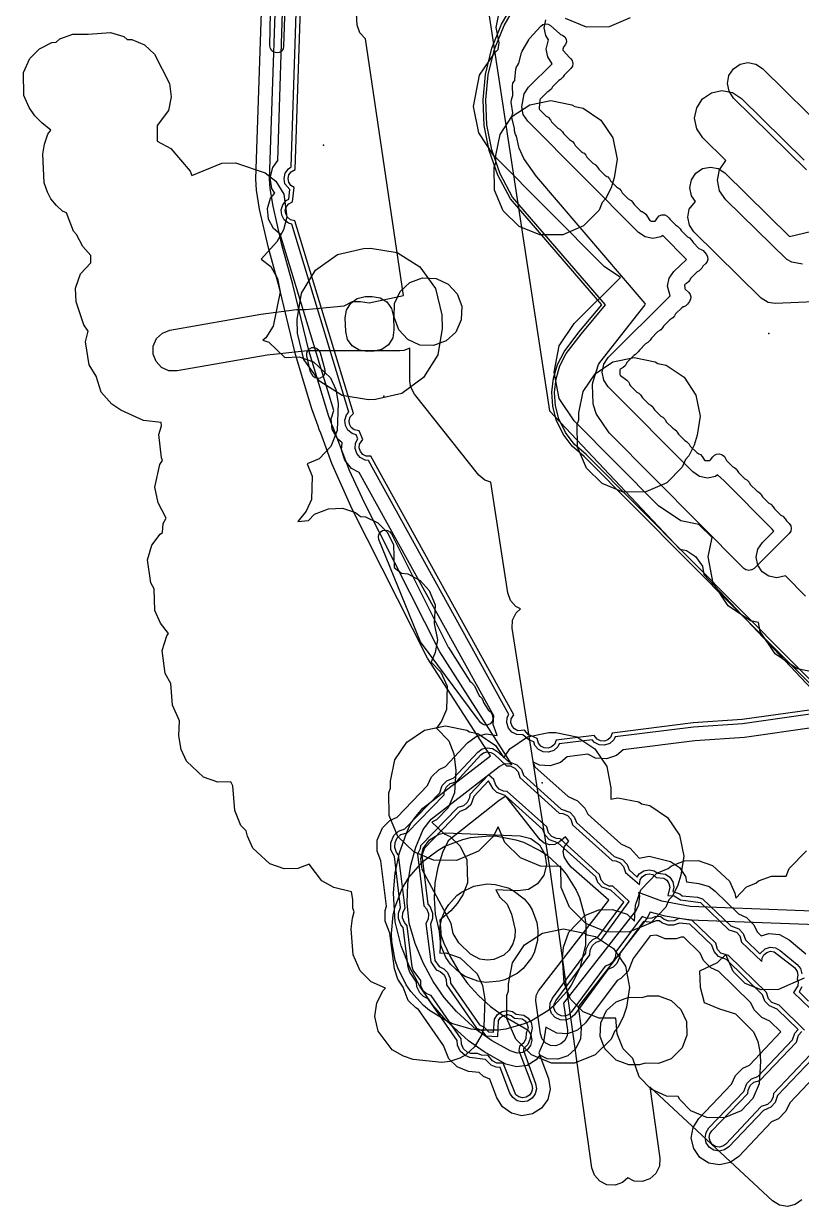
# Model space of a CAD drawing. Header units: metres. Extents: x -2677 to -840, y 169 to 1487.
# Drawn here: x -2671.5 to -2615, y 433.4 to 519.3 of the extents above; entities that cross this region are included whole.
import ezdxf

# ---------------------------------------------------------------- set-up
doc = ezdxf.new("R2010")
doc.units = ezdxf.units.M
for name, color, linetype in [('AI_GREENING_EXCLUSIONS', 1, 'Continuous'), ('AI_GREENING_LAWN', 82, 'Continuous'), ('AI_GREENING_REJECTED', 6, 'Continuous')]:
    doc.layers.add(name, color=color, linetype=linetype)

msp = doc.modelspace()

# ---------------------------------------------------------------- linework, layer by layer
at = {"layer": 'AI_GREENING_EXCLUSIONS'}
for points in [[(-2614.176, 469.178), (-2619.242, 468.47), (-2622.814, 468.224), (-2628.485, 467.513), (-2628.597, 467.291), (-2628.892, 467.035), (-2629.262, 466.912), (-2629.651, 466.94), (-2630, 467.115), (-2630.163, 467.303), (-2632.557, 467.003), (-2632.668, 466.78), (-2632.963, 466.525), (-2633.333, 466.402), (-2633.723, 466.43), (-2634.071, 466.604), (-2634.327, 466.899), (-2634.414, 467.161), (-2634.77, 467.302), (-2635.191, 467.665), (-2635.644, 467.677), (-2635.991, 467.856), (-2636.243, 468.154), (-2636.361, 468.526), (-2636.329, 468.915), (-2636.214, 469.136), (-2636.214, 469.136), (-2646.416, 487.596), (-2646.664, 487.617), (-2647.011, 487.796), (-2647.263, 488.094), (-2647.381, 488.466), (-2647.349, 488.855), (-2647.186, 489.169), (-2647.305, 489.454), (-2647.6, 489.543), (-2647.902, 489.791), (-2648.085, 490.135), (-2648.124, 490.523), (-2648.01, 490.896), (-2647.852, 491.089), (-2651.992, 504.741), (-2652.23, 504.813), (-2652.532, 505.061), (-2652.715, 505.405), (-2652.754, 505.793), (-2652.64, 506.166), (-2652.393, 506.468), (-2652.209, 506.566), (-2652.136, 507.26), (-2652.485, 507.693), (-2652.549, 508.078), (-2652.461, 508.458), (-2652.234, 508.776), (-2652.022, 508.907), (-2651.397, 528.297)], [(-2614.213, 469.475), (-2619.283, 468.767), (-2622.843, 468.523), (-2628.706, 467.788), (-2628.834, 467.475), (-2629.04, 467.296), (-2629.299, 467.21), (-2629.572, 467.229), (-2629.816, 467.352), (-2630.017, 467.624), (-2632.778, 467.278), (-2632.905, 466.964), (-2633.112, 466.786), (-2633.371, 466.699), (-2633.643, 466.719), (-2633.887, 466.841), (-2634.066, 467.048), (-2634.162, 467.386), (-2634.811, 467.692), (-2635.092, 468.005), (-2635.561, 467.966), (-2635.804, 468.091), (-2635.98, 468.3), (-2636.063, 468.56), (-2636.04, 468.832), (-2635.862, 469.119), (-2646.243, 487.904), (-2646.243, 487.904), (-2646.581, 487.906), (-2646.824, 488.031), (-2647, 488.24), (-2647.083, 488.5), (-2647.06, 488.772), (-2646.832, 489.102), (-2647.091, 489.739), (-2647.459, 489.808), (-2647.67, 489.981), (-2647.798, 490.222), (-2647.825, 490.494), (-2647.746, 490.755), (-2647.511, 490.999), (-2651.758, 505.005), (-2652.089, 505.078), (-2652.3, 505.251), (-2652.428, 505.492), (-2652.455, 505.764), (-2652.376, 506.025), (-2652.202, 506.236), (-2651.928, 506.375), (-2651.82, 507.404), (-2652.06, 507.567), (-2652.205, 507.799), (-2652.249, 508.069), (-2652.187, 508.335), (-2652.028, 508.557), (-2651.728, 508.712), (-2651.091, 528.473)], [(-2613.583, 443.288), (-2615.82, 440.935), (-2616.097, 440.322), (-2616.637, 439.782), (-2617.134, 439.553), (-2619.517, 437.047), (-2620.155, 436.598), (-2620.916, 436.426), (-2621.685, 436.559), (-2622.344, 436.976), (-2622.794, 437.614), (-2622.966, 438.375), (-2622.833, 439.144), (-2622.416, 439.804), (-2620.044, 442.298), (-2619.767, 442.911), (-2619.227, 443.452), (-2618.73, 443.68), (-2616.467, 446.093), (-2617.272, 446.877), (-2617.856, 447.141), (-2618.396, 447.682), (-2618.636, 448.205), (-2620.963, 450.473), (-2621.547, 450.738), (-2622.088, 451.278), (-2622.327, 451.802), (-2623.514, 452.959), (-2623.711, 452.979), (-2624.063, 452.852), (-2624.855, 452.852), (-2625.502, 453.102), (-2625.962, 453.06), (-2627.179, 451.418), (-2627.554, 450.5), (-2628.095, 449.96), (-2628.357, 449.83), (-2630.646, 446.742), (-2631.225, 446.218), (-2631.959, 445.955), (-2632.739, 445.993), (-2633.532, 446.423), (-2633.707, 445.343), (-2634.037, 444.579), (-2633.334, 442.7), (-2633.209, 441.929), (-2633.388, 441.17), (-2633.844, 440.537), (-2634.507, 440.126), (-2635.277, 440), (-2636.037, 440.179), (-2636.67, 440.635), (-2637.081, 441.299), (-2637.588, 442.653), (-2638.061, 442.851), (-2638.373, 443.137), (-2639.143, 443.218), (-2639.962, 443.54), (-2640.582, 444.133), (-2640.957, 445.106), (-2642.771, 447.72), (-2642.979, 447.827), (-2642.979, 447.827), (-2643.52, 448.368), (-2643.895, 449.34), (-2644.29, 449.924), (-2644.535, 450.664), (-2644.856, 453.259), (-2645.207, 454.122), (-2645.207, 454.914), (-2645.099, 455.222), (-2645.505, 458.511), (-2645.78, 459.216), (-2645.78, 460.008), (-2645.404, 460.907), (-2644.864, 461.447), (-2644.339, 461.687), (-2642.115, 463.975), (-2641.827, 464.616), (-2641.287, 465.156), (-2640.812, 465.375), (-2639.214, 467.093), (-2638.581, 467.549), (-2637.858, 467.727), (-2637.063, 467.606), (-2637.355, 468.414), (-2637.302, 469.038), (-2647.079, 486.727), (-2647.635, 487.015), (-2648.138, 487.611), (-2648.375, 488.354), (-2648.331, 488.874), (-2648.675, 489.156), (-2649.042, 489.845), (-2649.119, 490.621), (-2648.937, 491.22), (-2652.821, 504.029), (-2653.305, 504.426), (-2653.672, 505.115), (-2653.749, 505.891), (-2653.522, 506.638), (-2653.216, 507.011), (-2653.421, 507.341), (-2653.549, 508.111), (-2653.372, 508.871), (-2653.008, 509.38), (-2652.41, 527.889)], [(-2638.907, 528.13), (-2633.266, 491.206), (-2623.79, 481.145), (-2623.321, 481.058), (-2622.655, 480.612), (-2622.155, 479.914), (-2622.064, 479.311), (-2609.525, 465.998)], [(-2613.206, 453.832), (-2623.096, 454.207), (-2623.096, 454.207), (-2623.096, 454.207), (-2624.865, 454.485), (-2625.949, 454.79), (-2626.186, 454.318), (-2631.175, 447.92), (-2630.958, 446.352), (-2631.004, 445.573), (-2631.344, 444.871), (-2631.928, 444.353), (-2632.665, 444.097), (-2633.444, 444.143), (-2633.966, 444.396), (-2634.226, 444.051), (-2634.899, 443.654), (-2635.671, 443.545), (-2636.427, 443.74), (-2638.001, 444.633), (-2639.15, 445.433), (-2640.77, 446.91), (-2641.73, 448.022), (-2642.653, 449.367), (-2643.427, 450.82), (-2644.032, 452.35), (-2644.48, 454.086), (-2644.595, 456.153), (-2644.465, 457.643), (-2644.153, 459.105), (-2643.662, 460.517), (-2643.351, 461.194), (-2642.982, 461.742), (-2642.471, 462.331), (-2637.56, 466.141), (-2642.13, 473.241), (-2647.606, 484.053), (-2649.078, 487.38), (-2649.88, 489.568), (-2649.995, 489.844), (-2650.065, 490.072), (-2650.526, 491.329), (-2651.706, 495.294), (-2652.874, 500.113), (-2653.671, 503.022), (-2654.321, 505.848), (-2654.544, 507.211), (-2654.594, 508.055), (-2653.932, 527.304)], [(-2612.887, 454.82), (-2623.059, 455.206), (-2623.059, 455.206), (-2623.059, 455.206), (-2625.104, 455.578), (-2626.798, 456.22), (-2626.734, 455.98), (-2626.801, 455.281), (-2626.975, 454.932), (-2632.241, 448.164), (-2631.948, 446.215), (-2631.971, 445.826), (-2632.142, 445.474), (-2632.433, 445.215), (-2632.802, 445.087), (-2633.191, 445.11), (-2633.543, 445.281), (-2633.802, 445.572), (-2633.93, 445.941), (-2634.262, 448.346), (-2634.234, 448.735), (-2634.067, 449.074), (-2628.947, 455.655), (-2631.697, 458.062), (-2631.934, 458.372), (-2632.2, 458.799), (-2632.262, 459.184), (-2632.171, 459.564), (-2631.873, 459.943), (-2632.114, 460.252), (-2632.538, 459.883), (-2632.884, 459.703), (-2633.272, 459.669), (-2633.645, 459.787), (-2633.943, 460.038), (-2636.434, 463.219), (-2636.926, 462.9), (-2640.617, 459.973), (-2641.046, 459.112), (-2641.384, 458.035), (-2641.586, 456.924), (-2641.649, 455.8), (-2641.566, 454.64), (-2641.319, 453.605), (-2640.938, 452.535), (-2640.457, 451.506), (-2639.88, 450.526), (-2639.211, 449.605), (-2638.425, 448.731), (-2637.555, 447.94), (-2636.619, 447.246), (-2634.813, 446.208), (-2634.615, 445.872), (-2634.561, 445.486), (-2634.658, 445.108), (-2634.893, 444.796), (-2635.229, 444.598), (-2635.615, 444.544), (-2636.13, 444.707), (-2637.468, 445.468), (-2638.566, 446.244), (-2640.019, 447.571), (-2640.91, 448.594), (-2641.715, 449.748), (-2642.452, 451.093), (-2643.033, 452.512), (-2643.45, 453.988), (-2643.594, 455.466), (-2643.557, 456.845), (-2643.349, 458.199), (-2642.976, 459.516), (-2642.442, 460.777), (-2641.858, 461.541), (-2636.919, 465.374), (-2636.57, 465.548), (-2636.197, 465.578), (-2635.999, 465.516), (-2641.238, 473.693), (-2646.713, 484.505), (-2647.78, 486.864), (-2648.976, 489.974), (-2649.006, 490.046), (-2649.016, 490.077), (-2649.29, 490.792), (-2650.745, 495.57), (-2651.905, 500.36), (-2652.697, 503.248), (-2653.345, 506.067), (-2653.553, 507.351), (-2653.594, 508.022), (-2652.951, 527.112)], [(-2613.356, 472.073), (-2615.268, 472.461), (-2616.886, 473.551), (-2617.963, 475.178), (-2618.091, 475.833), (-2618.676, 475.952), (-2620.294, 477.042), (-2621.372, 478.669), (-2621.745, 480.583), (-2621.459, 481.994), (-2622.415, 482.937), (-2623.718, 483.197), (-2625.345, 484.29), (-2631.486, 490.473), (-2632.563, 492.098), (-2632.938, 494.011), (-2632.552, 495.922), (-2631.465, 497.54), (-2631.465, 497.54), (-2628.102, 500.888), (-2629.289, 501.685), (-2637.323, 509.755), (-2638.403, 511.38), (-2638.78, 513.294), (-2638.339, 515.565), (-2637.25, 517.183), (-2636.998, 517.433), (-2636.923, 517.911), (-2637.142, 519.043), (-2636.748, 520.96)], [(-2612.102, 469.115), (-2630.751, 487.88), (-2631.616, 488.634), (-2632.269, 489.495), (-2632.775, 490.551), (-2633.028, 491.543), (-2633.097, 492.557), (-2632.982, 493.569), (-2632.684, 494.55), (-2632.203, 495.474), (-2631.128, 496.897), (-2629.461, 498.887), (-2636.094, 506.582), (-2637.021, 508.32), (-2637.021, 508.32), (-2637.645, 510.095), (-2638.003, 511.924), (-2638.095, 513.776), (-2637.922, 515.623), (-2637.455, 517.53), (-2636.741, 519.271), (-2635.824, 520.83)], [(-2611.96, 469.256), (-2630.615, 488.028), (-2631.483, 488.783), (-2632.108, 489.614), (-2632.581, 490.603), (-2632.828, 491.559), (-2632.898, 492.537), (-2632.79, 493.513), (-2632.506, 494.46), (-2632.044, 495.352), (-2630.974, 496.769), (-2629.199, 498.889), (-2635.942, 506.713), (-2636.843, 508.412), (-2636.843, 508.412), (-2637.456, 510.161), (-2637.806, 511.962), (-2637.895, 513.786), (-2637.723, 515.603), (-2637.269, 517.454), (-2636.568, 519.17), (-2635.651, 520.729)], [(-2614.944, 433.897), (-2615.418, 433.554), (-2615.988, 433.418), (-2616.566, 433.511), (-2617.064, 433.818), (-2625.972, 442.089), (-2625.248, 436.918), (-2625.248, 436.918), (-2625.281, 436.334), (-2625.536, 435.807), (-2625.973, 435.417), (-2626.525, 435.224), (-2627.11, 435.258), (-2627.571, 435.481), (-2627.953, 435.14), (-2628.506, 434.947), (-2629.09, 434.98), (-2629.617, 435.235), (-2630.007, 435.672), (-2630.2, 436.224), (-2633.216, 457.875), (-2635.97, 475.407), (-2635.945, 475.992), (-2635.697, 476.522), (-2635.367, 476.826), (-2635.707, 476.985), (-2636.102, 477.417), (-2636.302, 477.967), (-2637.531, 486.015), (-2637.953, 486.15), (-2638.401, 486.527), (-2643.081, 492.394), (-2643.349, 492.914), (-2643.408, 493.321), (-2643.421, 495.744), (-2643.849, 495.57), (-2644.133, 495.543), (-2650.847, 495.543), (-2653.776, 495.248), (-2660.318, 494.099), (-2660.903, 494.112), (-2661.438, 494.348), (-2661.843, 494.771), (-2662.055, 495.316), (-2662.041, 495.901), (-2661.805, 496.437), (-2661.382, 496.841), (-2660.837, 497.053), (-2654.241, 498.212), (-2651.638, 498.543), (-2650.998, 498.543), (-2648.176, 498.826), (-2647.583, 499.126), (-2646.998, 499.141), (-2646.362, 499.031), (-2643.872, 499.561), (-2646.622, 518.206), (-2647.046, 518.655), (-2647.243, 519.206), (-2647.278, 520.052)], [(-2627.415, 519.732), (-2628.924, 519.085), (-2630.585, 519.069), (-2632.107, 519.689)], [(-2614.671, 477.725), (-2616.123, 479.211), (-2616.751, 479.064), (-2617.324, 479.181), (-2617.81, 479.508), (-2618.133, 479.995), (-2618.245, 480.57), (-2618.128, 481.144), (-2617.801, 481.629), (-2616.979, 482.445), (-2617.084, 482.603), (-2620.571, 486.118), (-2621.058, 486.538), (-2621.22, 486.429), (-2621.797, 486.313), (-2622.374, 486.428), (-2622.862, 486.756), (-2622.862, 486.756), (-2629.002, 492.939), (-2629.325, 493.427), (-2629.438, 494.001), (-2629.322, 494.574), (-2628.996, 495.059), (-2624.493, 499.542), (-2624.688, 500.245), (-2624.569, 500.821), (-2624.237, 501.307), (-2623.315, 502.198), (-2625.03, 503.921), (-2625.174, 503.825), (-2625.749, 503.713), (-2626.322, 503.828), (-2626.808, 504.154), (-2634.843, 512.225), (-2635.167, 512.712), (-2635.28, 513.286), (-2635.11, 514.215), (-2634.783, 514.7), (-2633.069, 516.4), (-2633.398, 516.894), (-2633.51, 517.47), (-2633.327, 518.14), (-2633.531, 518.446), (-2633.642, 519.023), (-2633.524, 519.598)], [(-2614.597, 508.698), (-2619.892, 513.915), (-2620.221, 514.4), (-2620.339, 514.973), (-2620.23, 515.548), (-2619.908, 516.037), (-2619.424, 516.365), (-2618.851, 516.484), (-2618.276, 516.374), (-2617.787, 516.052), (-2612.871, 511.209)], [(-2614.889, 501.846), (-2615.655, 501.993), (-2616.031, 502.194), (-2620.469, 506.526), (-2620.908, 507.171), (-2621.065, 507.936), (-2620.918, 508.702), (-2620.45, 509.381), (-2622.127, 511.033), (-2622.565, 511.679), (-2622.723, 512.443), (-2622.577, 513.21), (-2622.148, 513.862), (-2621.503, 514.3), (-2620.738, 514.458), (-2619.972, 514.311), (-2619.32, 513.883), (-2614.762, 509.392)], [(-2610.665, 499.263), (-2616.875, 498.985), (-2617.395, 499.075), (-2617.896, 499.378), (-2622.78, 504.204), (-2623.108, 504.689), (-2623.226, 505.262), (-2623.115, 505.837), (-2622.674, 506.406), (-2622.954, 506.819), (-2623.072, 507.392), (-2622.962, 507.967), (-2622.641, 508.456), (-2622.157, 508.784), (-2621.584, 508.903), (-2621.009, 508.793), (-2620.52, 508.471), (-2615.846, 503.867), (-2607.22, 505.926)], [(-2614.052, 468.185), (-2619.103, 467.479), (-2622.718, 467.228), (-2627.924, 466.576), (-2628.397, 466.166), (-2629.138, 465.92), (-2629.916, 465.976), (-2630.476, 466.256), (-2631.995, 466.065), (-2632.469, 465.656), (-2633.209, 465.409), (-2633.987, 465.465), (-2634.483, 465.714), (-2634.325, 465.344), (-2631.922, 463.187), (-2631.233, 462.878), (-2630.693, 462.338), (-2630.49, 461.901), (-2628.087, 459.745), (-2627.398, 459.436), (-2626.762, 458.717), (-2626.037, 458.861), (-2624.47, 458.456), (-2623.821, 458.022), (-2623.387, 457.373), (-2623.309, 456.979), (-2622.422, 456.87), (-2621.676, 456.643), (-2621.224, 456.312), (-2619.541, 454.673), (-2618.958, 454.408), (-2618.417, 453.868), (-2618.178, 453.344), (-2617.896, 453.069), (-2617.328, 453.236), (-2616.552, 453.153), (-2615.868, 452.779), (-2614.644, 451.756)], [(-2614.17, 444.124), (-2616.702, 441.463), (-2616.872, 440.96), (-2617.196, 440.611), (-2617.721, 440.389), (-2620.242, 437.736), (-2620.56, 437.511), (-2620.941, 437.426), (-2621.326, 437.492), (-2621.655, 437.701), (-2621.88, 438.02), (-2621.966, 438.4), (-2621.899, 438.785), (-2621.691, 439.115), (-2619.162, 441.77), (-2618.938, 442.352), (-2618.588, 442.676), (-2618.143, 442.844), (-2615.611, 445.505), (-2615.44, 446.008), (-2615.21, 446.264), (-2616.729, 447.746), (-2617.297, 447.971), (-2617.621, 448.32), (-2617.792, 448.781), (-2620.42, 451.343), (-2620.988, 451.567), (-2621.312, 451.917), (-2621.483, 452.377), (-2623.067, 453.92), (-2623.82, 453.996), (-2624.261, 453.833), (-2624.657, 453.833), (-2625.115, 454.003), (-2625.282, 454.144), (-2625.509, 454.162), (-2625.842, 454.04), (-2626.432, 454.104), (-2628.159, 451.784), (-2628.179, 451.499), (-2628.384, 451.059), (-2628.654, 450.789), (-2629.025, 450.613), (-2631.45, 447.337), (-2631.739, 447.075), (-2632.106, 446.944), (-2632.496, 446.963), (-2632.849, 447.13), (-2633.111, 447.419), (-2633.242, 447.786), (-2633.223, 448.176), (-2633.056, 448.529), (-2630.62, 451.806), (-2630.6, 452.09), (-2630.395, 452.53), (-2630.125, 452.801), (-2629.754, 452.976), (-2627.872, 455.52), (-2628.814, 456.371), (-2629.429, 456.595), (-2629.752, 456.945), (-2629.913, 457.354), (-2632.649, 459.813), (-2633.264, 460.037), (-2633.588, 460.387), (-2633.748, 460.797), (-2636.484, 463.255), (-2637.099, 463.48), (-2637.369, 463.75), (-2637.687, 464.33), (-2638.762, 463.18), (-2638.986, 462.586), (-2639.335, 462.262), (-2639.767, 462.097), (-2642.339, 459.444), (-2642.533, 458.921), (-2642.098, 455.361), (-2641.937, 455.174), (-2641.766, 454.716), (-2641.766, 454.32), (-2641.916, 453.91), (-2641.588, 451.277), (-2641.281, 450.828), (-2640.949, 450.668), (-2640.679, 450.398), (-2640.474, 449.958), (-2640.454, 449.635), (-2638.344, 446.594), (-2638.011, 446.434), (-2637.686, 446.082), (-2637.327, 446.06), (-2637.251, 447.024), (-2637.034, 447.348), (-2636.71, 447.565), (-2636.327, 447.641), (-2635.944, 447.565), (-2635.68, 447.388), (-2635.142, 447.312), (-2634.818, 447.095), (-2634.601, 446.771), (-2634.525, 446.388), (-2634.687, 445.541), (-2634.838, 445.18), (-2635.15, 444.85), (-2635.163, 444.735), (-2634.271, 442.349), (-2634.208, 441.964), (-2634.298, 441.585), (-2634.526, 441.268), (-2634.858, 441.062), (-2635.243, 441), (-2635.622, 441.089), (-2635.939, 441.317), (-2636.144, 441.649), (-2636.84, 443.509), (-2637.141, 443.529), (-2637.502, 443.68), (-2637.908, 444.091), (-2639.042, 444.218), (-2639.403, 444.369), (-2639.753, 444.692), (-2639.957, 445.133), (-2639.977, 445.456), (-2642.088, 448.497), (-2642.088, 448.497), (-2642.42, 448.657), (-2642.69, 448.927), (-2642.895, 449.367), (-2642.915, 449.69), (-2643.42, 450.417), (-2643.542, 450.787), (-2643.895, 453.675), (-2644.056, 453.861), (-2644.226, 454.32), (-2644.226, 454.716), (-2644.076, 455.125), (-2644.525, 458.826), (-2644.78, 459.317), (-2644.799, 459.81), (-2644.575, 460.348), (-2644.225, 460.672), (-2643.764, 460.842), (-2641.222, 463.463), (-2641.051, 463.978), (-2640.728, 464.327), (-2640.216, 464.546), (-2638.482, 466.411), (-2638.166, 466.64), (-2637.804, 466.729), (-2637.401, 466.667), (-2637.082, 466.474), (-2636.242, 465.716), (-2635.628, 465.491), (-2635.304, 465.142), (-2635.143, 464.732), (-2632.407, 462.273), (-2631.792, 462.049), (-2631.469, 461.7), (-2631.308, 461.29), (-2628.572, 458.831), (-2627.957, 458.607), (-2627.633, 458.257), (-2627.472, 457.848), (-2626.9, 457.335), (-2626.744, 457.568), (-2626.42, 457.785), (-2626.037, 457.861), (-2625.654, 457.785), (-2625.39, 457.608), (-2624.852, 457.532), (-2624.528, 457.315), (-2624.311, 456.991), (-2624.235, 456.608), (-2624.298, 456.293), (-2623.802, 456.122), (-2623.636, 455.982), (-2622.521, 455.875), (-2622.148, 455.761), (-2620.085, 453.803), (-2619.517, 453.579), (-2619.193, 453.229), (-2619.022, 452.769), (-2617.986, 451.76), (-2617.614, 452.13), (-2617.239, 452.24), (-2616.851, 452.198), (-2616.509, 452.011), (-2615.285, 450.989), (-2615.041, 450.685), (-2614.931, 450.311)], [(-2614.734, 446.219), (-2616.574, 448.04), (-2617.129, 448.219), (-2617.372, 448.488), (-2617.498, 448.94), (-2620.265, 451.637), (-2620.821, 451.816), (-2621.063, 452.084), (-2621.189, 452.537), (-2622.933, 454.208), (-2623.876, 454.321), (-2624.223, 454.146), (-2624.597, 454.127), (-2624.947, 454.252), (-2625.172, 454.45), (-2625.552, 454.468), (-2625.824, 454.35), (-2626.179, 454.334), (-2626.533, 454.472), (-2628.453, 451.914), (-2628.473, 451.559), (-2628.632, 451.227), (-2628.901, 450.984), (-2629.233, 450.862), (-2631.691, 447.516), (-2631.893, 447.333), (-2632.15, 447.241), (-2632.423, 447.254), (-2632.67, 447.371), (-2632.853, 447.573), (-2632.945, 447.83), (-2632.932, 448.103), (-2632.815, 448.35), (-2630.326, 451.675), (-2630.306, 452.03), (-2630.147, 452.363), (-2629.878, 452.605), (-2629.546, 452.727), (-2627.468, 455.561), (-2628.666, 456.665), (-2628.929, 456.684), (-2629.261, 456.844), (-2629.504, 457.112), (-2629.629, 457.528), (-2632.502, 460.107), (-2632.764, 460.127), (-2633.096, 460.286), (-2633.339, 460.555), (-2633.464, 460.97), (-2636.337, 463.549), (-2636.599, 463.569), (-2636.932, 463.728), (-2637.174, 463.997), (-2637.3, 464.412), (-2637.706, 464.75), (-2639.056, 463.331), (-2639.075, 463.086), (-2639.235, 462.753), (-2639.503, 462.511), (-2639.935, 462.385), (-2642.633, 459.599), (-2642.653, 459.376), (-2642.852, 459.004), (-2642.401, 455.248), (-2642.186, 455.006), (-2642.06, 454.656), (-2642.08, 454.282), (-2642.239, 453.949), (-2641.876, 451.167), (-2641.498, 450.589), (-2641.196, 450.473), (-2640.927, 450.231), (-2640.768, 449.898), (-2640.751, 449.512), (-2638.561, 446.355), (-2638.179, 446.185), (-2637.884, 445.793), (-2637.027, 445.742), (-2636.974, 446.909), (-2636.822, 447.136), (-2636.595, 447.288), (-2636.327, 447.341), (-2636.059, 447.288), (-2635.8, 447.088), (-2635.257, 447.035), (-2635.03, 446.883), (-2634.878, 446.656), (-2634.825, 446.388), (-2634.954, 446.007), (-2634.981, 445.6), (-2635.126, 445.29), (-2635.444, 445.032), (-2635.482, 444.73), (-2634.552, 442.244), (-2634.508, 441.975), (-2634.571, 441.709), (-2634.73, 441.487), (-2634.963, 441.343), (-2635.232, 441.3), (-2635.498, 441.362), (-2635.72, 441.522), (-2636.635, 443.818), (-2637.081, 443.823), (-2637.413, 443.982), (-2637.71, 444.38), (-2638.195, 444.408), (-2638.507, 444.514), (-2638.983, 444.512), (-2639.236, 444.617), (-2639.504, 444.86), (-2639.663, 445.192), (-2639.663, 445.192), (-2639.681, 445.579), (-2641.871, 448.736), (-2642.173, 448.852), (-2642.442, 449.094), (-2642.601, 449.427), (-2642.618, 449.813), (-2643.159, 450.565), (-2643.245, 450.824), (-2643.592, 453.788), (-2643.807, 454.029), (-2643.932, 454.379), (-2643.913, 454.754), (-2643.753, 455.086), (-2644.222, 458.939), (-2644.38, 459.124), (-2644.505, 459.474), (-2644.486, 459.848), (-2644.326, 460.18), (-2644.058, 460.423), (-2643.605, 460.548), (-2640.928, 463.312), (-2640.908, 463.557), (-2640.749, 463.889), (-2640.48, 464.132), (-2640.049, 464.258), (-2638.262, 466.207), (-2638.052, 466.361), (-2637.788, 466.429), (-2637.517, 466.39), (-2637.282, 466.251), (-2636.39, 465.422), (-2636.128, 465.402), (-2635.795, 465.243), (-2635.553, 464.974), (-2635.427, 464.559), (-2632.554, 461.979), (-2632.292, 461.96), (-2631.96, 461.8), (-2631.717, 461.532), (-2631.592, 461.116), (-2628.719, 458.537), (-2628.457, 458.517), (-2628.125, 458.358), (-2627.882, 458.09), (-2627.757, 457.674), (-2626.737, 456.786), (-2626.684, 457.129), (-2626.532, 457.356), (-2626.305, 457.508), (-2626.037, 457.561), (-2625.769, 457.508), (-2625.51, 457.308), (-2624.967, 457.255), (-2624.74, 457.103), (-2624.588, 456.876), (-2624.535, 456.608), (-2624.676, 455.983), (-2624.223, 455.979), (-2623.746, 455.675), (-2622.289, 455.497), (-2620.24, 453.509), (-2619.684, 453.33), (-2619.442, 453.062), (-2619.316, 452.609), (-2617.845, 451.205), (-2617.818, 451.453), (-2617.687, 451.693), (-2617.475, 451.864), (-2617.212, 451.941), (-2616.941, 451.912), (-2615.478, 450.759), (-2615.277, 450.483), (-2615.227, 450.215), (-2615.283, 449.946), (-2615.209, 449.713), (-2615.232, 449.441), (-2615.546, 448.961), (-2614.334, 447.784)], [(-2614.769, 449.999), (-2616.626, 449.16), (-2617.895, 449.143), (-2619.06, 449.613), (-2619.937, 450.468), (-2620.452, 451.717), (-2621.091, 451.1), (-2622.363, 450.494), (-2622.329, 449.34), (-2622.028, 448.226), (-2620.922, 447.752), (-2619.75, 447.404), (-2618.44, 446.099), (-2618.14, 445.389), (-2617.985, 444.67), (-2617.946, 443.953), (-2618.04, 442.327), (-2618.493, 441.243), (-2619.348, 440.366), (-2620.58, 439.851), (-2621.849, 439.868), (-2623, 440.366), (-2623.81, 441.176), (-2623.919, 441.396), (-2624.772, 441.431), (-2625.891, 441.929), (-2626.758, 442.834), (-2627.225, 444.161), (-2627.904, 444.861), (-2628.357, 445.945), (-2628.454, 447.085), (-2629.647, 447.084), (-2630.812, 447.553), (-2631.735, 448.476), (-2631.735, 448.476), (-2632.204, 449.641), (-2632.333, 451.459), (-2632.252, 452.235), (-2631.864, 453.332), (-2630.703, 454.554), (-2629.674, 454.962), (-2628.679, 454.988), (-2627.629, 454.636), (-2627.099, 454.134), (-2627.029, 455.297), (-2626.64, 456.395), (-2625.48, 457.616), (-2624.641, 457.952), (-2624.401, 458.158), (-2623.47, 458.508), (-2622.476, 458.534), (-2621.426, 458.182), (-2620.202, 457.024), (-2619.817, 456.168), (-2619.727, 455.797), (-2618.951, 456.613), (-2618.289, 456.883), (-2618.079, 457.057), (-2617.148, 457.407), (-2616.074, 457.408), (-2615.855, 457.949), (-2614.596, 459.228)], [(-2614.944, 449.358), (-2615.141, 448.989), (-2614.452, 448.317)], [(-2614.333, 444.415), (-2616.996, 441.616), (-2617.015, 441.381), (-2617.175, 441.048), (-2617.443, 440.806), (-2617.885, 440.68), (-2620.459, 437.943), (-2620.682, 437.786), (-2620.949, 437.726), (-2621.218, 437.772), (-2621.449, 437.918), (-2621.606, 438.141), (-2621.666, 438.408), (-2621.62, 438.677), (-2621.474, 438.908), (-2618.868, 441.617), (-2618.848, 441.852), (-2618.689, 442.185), (-2618.42, 442.427), (-2617.979, 442.553), (-2615.317, 445.352), (-2615.191, 445.84), (-2614.949, 446.108)]]:
    msp.add_lwpolyline(points, dxfattribs=at)
for points in [[(-2645.941, 447.214), (-2645.808, 448.2), (-2645.359, 449.087), (-2645.173, 449.27), (-2646.207, 449.719), (-2647.017, 450.529), (-2647.515, 451.68), (-2647.66, 453.58), (-2647.58, 454.355), (-2647.446, 454.811), (-2647.538, 455.072), (-2647.538, 455.701), (-2647.636, 456.266), (-2648.93, 456.576), (-2649.8, 457.062), (-2650.718, 458.269), (-2651.543, 457.959), (-2652.537, 457.932), (-2653.587, 458.284), (-2654.811, 459.443), (-2655.197, 460.299), (-2655.288, 460.68), (-2655.674, 461.087), (-2656.127, 462.171), (-2656.269, 463.956), (-2656.4, 464.256), (-2657.351, 464.23), (-2658.401, 464.582), (-2659.625, 465.741), (-2660.011, 466.597), (-2660.193, 467.586), (-2660.143, 468.671), (-2660.637, 469.815), (-2660.774, 471.403), (-2661.179, 472.117), (-2661.397, 473.788), (-2661.065, 474.845), (-2660.933, 475.017), (-2661.524, 475.781), (-2661.929, 476.692), (-2661.981, 478.272), (-2662.227, 478.708), (-2662.467, 480.376), (-2662.149, 481.437), (-2661.554, 482.234), (-2661.38, 482.351), (-2661.322, 483.023), (-2661.106, 483.41), (-2661.699, 484.519), (-2661.934, 485.659), (-2661.572, 487.305), (-2661.367, 487.596), (-2661.455, 487.791), (-2661.646, 489.465), (-2661.441, 490.105), (-2661.48, 490.343), (-2662.746, 490.487), (-2664.404, 491.244), (-2665.046, 491.686), (-2665.824, 492.552), (-2666.195, 493.703), (-2666.71, 494.534), (-2666.976, 496.198), (-2666.761, 496.973), (-2667.082, 497.434), (-2667.655, 499.112), (-2667.682, 500.106), (-2667.33, 501.156), (-2666.591, 501.936), (-2666.587, 502.47), (-2667.159, 503.133), (-2667.616, 504.003), (-2667.834, 504.25), (-2668.355, 505.574), (-2668.632, 505.707), (-2669.083, 506.104), (-2669.487, 506.584), (-2669.736, 507.08), (-2669.957, 507.749), (-2670.072, 509.839), (-2669.955, 510.566), (-2669.694, 511.29), (-2669.48, 511.585), (-2670.145, 512.104), (-2670.645, 512.619), (-2671.069, 513.221), (-2671.437, 514.085), (-2671.458, 515.77), (-2671.005, 516.78), (-2670.312, 517.493), (-2669.423, 517.94), (-2669.088, 517.977), (-2668.82, 518.213), (-2667.889, 518.563), (-2666.767, 518.549), (-2665.142, 518.673), (-2664.193, 518.373), (-2663.935, 518.172), (-2663.602, 518.156), (-2662.687, 517.767), (-2661.949, 517.1), (-2660.856, 514.976), (-2660.734, 513.989), (-2660.94, 513.016), (-2661.759, 511.91), (-2661.768, 510.781), (-2660.762, 510.25), (-2659.362, 508.596), (-2659.24, 508.292), (-2657.069, 509.179), (-2656.075, 509.206), (-2653.929, 508.478), (-2653.144, 507.867), (-2652.557, 506.929), (-2652.347, 505.256), (-2652.593, 504.351), (-2653.08, 503.47), (-2654.208, 502.202), (-2653.506, 501.676), (-2653.017, 500.809), (-2652.839, 499.83), (-2653.33, 497.343), (-2653.866, 496.505), (-2654.079, 496.337), (-2653.655, 496.183), (-2652.48, 495.071), (-2651.455, 495.11), (-2650.405, 494.758), (-2649.181, 493.599), (-2648.795, 492.743), (-2648.613, 491.754), (-2648.678, 489.762), (-2649.148, 488.597), (-2650.003, 487.72), (-2650.873, 487.339), (-2650.5, 486.452), (-2650.557, 484.767), (-2650.943, 483.912), (-2651.537, 483.149), (-2650.761, 483.234), (-2650.336, 483.682), (-2649.306, 484.089), (-2648.312, 484.116), (-2647.363, 483.816), (-2646.998, 483.514), (-2646.639, 483.485), (-2645.74, 483.058), (-2645.031, 482.361), (-2644.588, 481.47), (-2644.54, 479.817), (-2644.027, 479.4), (-2643.545, 479.346), (-2642.67, 478.873), (-2641.998, 478.139), (-2641.576, 477.116), (-2641.634, 475.744), (-2641.39, 474.561), (-2641.563, 473.638), (-2641.862, 472.933), (-2641.151, 472.204), (-2640.704, 471.191), (-2640.737, 469.506), (-2641.11, 468.645), (-2641.467, 468.139), (-2640.569, 467.224), (-2640.208, 466.295), (-2640.075, 465.078), (-2640.169, 463.452), (-2640.622, 462.368), (-2641.477, 461.491), (-2641.823, 461.329), (-2640.927, 460.482), (-2640.473, 460.274), (-2639.754, 459.587), (-2639.264, 458.594), (-2639.224, 456.909), (-2639.561, 456.032), (-2639.962, 455.415), (-2640.443, 454.883), (-2641.228, 454.213), (-2641.153, 453.306), (-2641.23, 451.808), (-2640.801, 451.82), (-2639.751, 451.468), (-2638.527, 450.309), (-2638.141, 449.453), (-2637.959, 448.464), (-2638.024, 446.472), (-2638.191, 445.896), (-2638.708, 445.015), (-2639.349, 444.43), (-2639.772, 444.183), (-2640.5, 443.932), (-2641.096, 443.861), (-2643.177, 444.083), (-2643.876, 444.315), (-2644.685, 444.79), (-2645.705, 446.132), (-2645.941, 447.214)], [(-2631.632, 513.429), (-2631.433, 513.295), (-2630.83, 513.176), (-2629.533, 512.308), (-2628.665, 511.011), (-2628.361, 509.48), (-2628.568, 508.109), (-2628.794, 507.384), (-2629.187, 506.594), (-2629.436, 506.327), (-2629.665, 505.778), (-2630.788, 504.634), (-2632.297, 503.987), (-2633.958, 503.971), (-2635.48, 504.591), (-2636.624, 505.714), (-2637.271, 507.223), (-2637.287, 508.884), (-2637.163, 509.22), (-2637.163, 509.733), (-2636.859, 511.264), (-2635.991, 512.561), (-2634.694, 513.429), (-2633.163, 513.733), (-2631.632, 513.429)], [(-2651.285, 499.742), (-2650.258, 501.401), (-2648.674, 502.54), (-2646.775, 502.986), (-2646.262, 503.003), (-2644.342, 502.688), (-2642.683, 501.661), (-2641.544, 500.077), (-2641.098, 498.178), (-2641.064, 497.185), (-2641.379, 495.265), (-2642.406, 493.606), (-2643.994, 492.465), (-2645.894, 492.021), (-2646.402, 492.004), (-2648.322, 492.319), (-2649.981, 493.346), (-2651.12, 494.93), (-2651.566, 496.829), (-2651.6, 497.822), (-2651.285, 499.742)], [(-2639.67, 497.799), (-2640.079, 496.917), (-2640.778, 496.27), (-2641.695, 495.929), (-2642.681, 495.968), (-2643.563, 496.377), (-2644.21, 497.076), (-2644.551, 497.993), (-2644.512, 498.979), (-2644.103, 499.861), (-2643.404, 500.508), (-2642.487, 500.849), (-2641.501, 500.81), (-2640.619, 500.401), (-2639.972, 499.702), (-2639.631, 498.785), (-2639.67, 497.799)], [(-2647.7, 499.013), (-2647.224, 499.354), (-2646.655, 499.488), (-2646.145, 499.505), (-2645.569, 499.411), (-2645.071, 499.103), (-2644.73, 498.627), (-2644.596, 498.058), (-2644.562, 497.068), (-2644.656, 496.492), (-2644.965, 495.993), (-2645.441, 495.652), (-2646.011, 495.519), (-2646.519, 495.502), (-2647.095, 495.596), (-2647.593, 495.904), (-2647.934, 496.38), (-2648.068, 496.949), (-2648.102, 497.939), (-2648.008, 498.515), (-2647.7, 499.013)], [(-2625.397, 494.622), (-2624.794, 494.503), (-2623.497, 493.635), (-2622.629, 492.338), (-2622.325, 490.807), (-2622.532, 489.436), (-2622.758, 488.711), (-2623.151, 487.921), (-2623.4, 487.654), (-2623.629, 487.105), (-2624.752, 485.961), (-2626.261, 485.314), (-2627.922, 485.298), (-2629.444, 485.918), (-2630.588, 487.041), (-2631.235, 488.55), (-2631.251, 490.211), (-2631.127, 490.547), (-2631.127, 491.06), (-2630.823, 492.591), (-2629.955, 493.888), (-2628.658, 494.756), (-2627.127, 495.06), (-2625.596, 494.756), (-2625.397, 494.622)], [(-2640.02, 458.548), (-2641.681, 458.564), (-2643.126, 459.168), (-2644.27, 460.291), (-2644.917, 461.8), (-2644.933, 463.461), (-2644.809, 463.797), (-2644.809, 464.31), (-2644.505, 465.841), (-2643.637, 467.138), (-2642.34, 468.006), (-2640.809, 468.31), (-2639.278, 468.006), (-2639.079, 467.872), (-2638.476, 467.753), (-2637.179, 466.885), (-2636.59, 466.004), (-2636.154, 466.655), (-2634.857, 467.523), (-2633.326, 467.827), (-2632.804, 467.822), (-2631.273, 467.518), (-2629.976, 466.65), (-2629.108, 465.353), (-2628.804, 463.822), (-2628.808, 462.998), (-2628.314, 463.096), (-2626.783, 462.792), (-2626.584, 462.658), (-2625.981, 462.539), (-2624.684, 461.671), (-2623.816, 460.374), (-2623.512, 458.843), (-2623.719, 457.472), (-2623.945, 456.747), (-2624.338, 455.957), (-2624.587, 455.69), (-2624.816, 455.141), (-2625.939, 453.997), (-2627.448, 453.35), (-2629.109, 453.334), (-2630.631, 453.954), (-2631.818, 455.141), (-2632.422, 456.586), (-2632.438, 458.103), (-2633.925, 458.119), (-2635.37, 458.723), (-2636.514, 459.846), (-2637.005, 460.981), (-2637.354, 460.291), (-2638.434, 459.211), (-2640.02, 458.548)], [(-2634.134, 456.844), (-2634.802, 456.441), (-2635.574, 456.325), (-2637.171, 456.399), (-2636.885, 455.873), (-2636.337, 455.358), (-2636.017, 454.647), (-2635.766, 453.497), (-2635.783, 452.957), (-2635.92, 452.491), (-2636.2, 452.029), (-2636.594, 451.658), (-2637.305, 451.338), (-2637.788, 451.287), (-2638.322, 451.369), (-2639.013, 451.732), (-2639.842, 452.567), (-2640.265, 453.223), (-2640.399, 453.963), (-2642.505, 457.885), (-2642.621, 458.657), (-2642.434, 459.414), (-2641.97, 460.042), (-2641.302, 460.445), (-2640.834, 460.552), (-2635.387, 460.32), (-2634.629, 460.132), (-2634.001, 459.669), (-2633.599, 459), (-2633.482, 458.229), (-2633.67, 457.471), (-2634.134, 456.844)], [(-2643.969, 456.504), (-2643.492, 457.3), (-2642.465, 458.46), (-2641.362, 459.292), (-2640.858, 459.572), (-2639.57, 460.07), (-2639.009, 460.201), (-2637.633, 460.328), (-2637.057, 460.301), (-2635.7, 460.047), (-2635.154, 459.863), (-2633.918, 459.247), (-2633.442, 458.921), (-2632.422, 457.99), (-2632.054, 457.547), (-2631.327, 456.372), (-2631.094, 455.845), (-2630.716, 454.517), (-2630.637, 453.946), (-2630.647, 452.4), (-2631.072, 450.721), (-2631.69, 449.486), (-2632.017, 449.011), (-2632.95, 447.993), (-2633.394, 447.625), (-2634.57, 446.901), (-2635.097, 446.669), (-2636.426, 446.293), (-2636.998, 446.215), (-2638.379, 446.217), (-2638.949, 446.298), (-2640.277, 446.678), (-2640.804, 446.911), (-2641.977, 447.64), (-2642.42, 448.009), (-2643.349, 449.031), (-2643.674, 449.507), (-2644.288, 450.744), (-2644.471, 451.291), (-2644.723, 452.649), (-2644.749, 453.225), (-2644.62, 454.6), (-2644.487, 455.161), (-2643.969, 456.504)], [(-2639.661, 456.233), (-2638.771, 456.662), (-2637.797, 456.832), (-2637.221, 456.805), (-2636.267, 456.545), (-2635.897, 456.36), (-2635.115, 455.755), (-2634.747, 455.311), (-2634.529, 454.959), (-2634.183, 454.033), (-2634.103, 453.462), (-2634.132, 452.727), (-2634.388, 451.841), (-2634.574, 451.47), (-2635.18, 450.69), (-2635.625, 450.322), (-2636.505, 449.873), (-2636.904, 449.761), (-2637.889, 449.683), (-2638.46, 449.763), (-2639.385, 450.111), (-2639.737, 450.33), (-2640.459, 451.005), (-2640.784, 451.481), (-2641.151, 452.399), (-2641.252, 453.382), (-2641.214, 453.795), (-2641.081, 454.356), (-2640.821, 454.974), (-2640.586, 455.35), (-2639.992, 455.983), (-2639.661, 456.233)], [(-2630.52, 453.136), (-2629.917, 453.017), (-2628.62, 452.149), (-2627.752, 450.852), (-2627.448, 449.321), (-2627.669, 447.88), (-2627.881, 447.225), (-2628.274, 446.435), (-2628.523, 446.168), (-2628.795, 445.555), (-2629.939, 444.432), (-2631.461, 443.812), (-2633.122, 443.828), (-2634.567, 444.432), (-2635.711, 445.555), (-2636.358, 447.064), (-2636.374, 448.725), (-2636.25, 449.061), (-2636.25, 449.574), (-2635.946, 451.105), (-2635.078, 452.402), (-2633.781, 453.27), (-2632.25, 453.574), (-2630.719, 453.27), (-2630.52, 453.136)], [(-2623.288, 445.85), (-2623.629, 444.933), (-2624.436, 444.126), (-2625.353, 443.785), (-2626.329, 443.822), (-2626.721, 443.701), (-2627.513, 443.701), (-2628.43, 444.042), (-2629.236, 444.848), (-2629.578, 445.765), (-2629.538, 446.751), (-2629.129, 447.633), (-2628.43, 448.28), (-2627.513, 448.621), (-2626.536, 448.584), (-2626.144, 448.706), (-2625.353, 448.706), (-2624.436, 448.364), (-2623.737, 447.717), (-2623.327, 446.836), (-2623.288, 445.85)]]:
    msp.add_lwpolyline(points, close=True, dxfattribs=at)
at = {"layer": 'AI_GREENING_LAWN'}
msp.add_lwpolyline([(-2652.269, 526.892), (-2652.574, 517.675), (-2652.618, 517.486), (-2652.731, 517.328), (-2652.895, 517.225), (-2653.087, 517.192), (-2653.276, 517.234), (-2653.435, 517.346), (-2653.54, 517.51), (-2653.574, 517.701), (-2653.396, 527.35)], dxfattribs=at)
for points in [[(-2636.037, 513.789), (-2635.973, 513.951), (-2635.968, 513.96), (-2635.932, 514.095), (-2635.952, 514.802), (-2635.923, 514.984), (-2635.83, 515.143), (-2635.814, 515.162), (-2635.795, 515.194), (-2635.785, 515.23), (-2635.714, 516.002), (-2635.668, 516.17), (-2635.567, 516.312), (-2635.555, 516.323), (-2635.49, 516.436), (-2635.29, 517.204), (-2635.24, 517.326), (-2634.77, 518.146), (-2634.71, 518.229), (-2633.9, 519.14), (-2633.742, 519.259), (-2633.551, 519.308), (-2633.356, 519.278), (-2633.187, 519.176), (-2632.527, 518.568), (-2632.468, 518.534), (-2632.31, 518.491), (-2632.154, 518.369), (-2632.058, 518.196), (-2632.037, 518), (-2632.093, 517.81), (-2632.219, 517.657), (-2632.231, 517.647), (-2632.253, 517.603), (-2632.289, 517.464), (-2632.29, 517.408), (-2632.264, 517.359), (-2631.825, 516.856), (-2631.748, 516.791), (-2631.622, 516.629), (-2631.571, 516.429), (-2631.605, 516.227), (-2631.718, 516.055), (-2632.189, 515.584), (-2632.268, 515.445), (-2632.459, 515.256), (-2632.599, 515.177), (-2633.049, 514.73), (-2633.129, 514.59), (-2633.319, 514.402), (-2633.459, 514.323), (-2633.927, 513.858), (-2633.951, 513.824), (-2633.962, 513.785), (-2634.024, 513.172), (-2634.018, 513.121), (-2633.991, 513.078), (-2633.516, 512.596), (-2633.375, 512.515), (-2633.188, 512.326), (-2633.109, 512.186), (-2632.661, 511.736), (-2632.521, 511.657), (-2632.332, 511.466), (-2632.254, 511.327), (-2631.823, 510.892), (-2631.666, 510.798), (-2631.67, 510.793), (-2631.602, 510.757), (-2631.479, 510.612), (-2631.398, 510.468), (-2630.968, 510.033), (-2630.811, 509.939), (-2630.814, 509.933), (-2630.747, 509.898), (-2630.624, 509.752), (-2630.543, 509.608), (-2630.112, 509.174), (-2629.956, 509.08), (-2629.959, 509.074), (-2629.891, 509.038), (-2629.768, 508.893), (-2629.688, 508.749), (-2629.257, 508.315), (-2629.1, 508.221), (-2629.104, 508.215), (-2629.036, 508.179), (-2628.913, 508.034), (-2628.832, 507.89), (-2628.402, 507.456), (-2628.245, 507.361), (-2628.248, 507.356), (-2628.181, 507.32), (-2628.058, 507.175), (-2627.977, 507.031), (-2627.546, 506.597), (-2627.39, 506.502), (-2627.393, 506.497), (-2627.325, 506.461), (-2627.203, 506.316), (-2627.122, 506.172), (-2626.691, 505.737), (-2626.588, 505.675), (-2626.541, 505.661), (-2626.393, 505.587), (-2626.277, 505.469), (-2625.969, 505.028), (-2625.93, 504.993), (-2625.879, 504.978), (-2625.624, 504.965), (-2625.583, 504.97), (-2625.556, 505.001), (-2625.431, 505.201), (-2625.291, 505.349), (-2625.104, 505.428), (-2624.9, 505.426), (-2624.714, 505.344), (-2624.577, 505.194), (-2624.536, 505.126), (-2624.104, 504.693), (-2623.965, 504.614), (-2623.775, 504.425), (-2623.697, 504.284), (-2623.249, 503.835), (-2623.109, 503.755), (-2622.92, 503.565), (-2622.842, 503.425), (-2622.411, 502.991), (-2622.308, 502.929), (-2622.258, 502.914), (-2622.112, 502.842), (-2621.997, 502.726), (-2621.864, 502.54), (-2621.788, 502.381), (-2621.773, 502.205), (-2621.819, 502.035), (-2621.922, 501.891), (-2622.128, 501.691), (-2622.209, 501.551), (-2622.4, 501.364), (-2622.541, 501.286), (-2622.995, 500.842), (-2623.095, 500.67), (-2623.099, 500.672), (-2623.147, 500.578), (-2623.316, 500.445), (-2623.408, 500.4), (-2623.443, 500.374), (-2623.449, 500.331), (-2623.44, 500.116), (-2623.43, 500.073), (-2623.405, 500.037), (-2623.153, 499.785), (-2623.052, 499.641), (-2623.008, 499.471), (-2623.025, 499.296), (-2623.101, 499.138), (-2623.243, 498.943), (-2623.358, 498.828), (-2623.505, 498.757), (-2623.554, 498.742), (-2623.658, 498.68), (-2624.109, 498.23), (-2624.19, 498.086), (-2624.314, 497.941), (-2624.382, 497.906), (-2624.378, 497.9), (-2624.535, 497.807), (-2624.986, 497.356), (-2625.067, 497.213), (-2625.191, 497.068), (-2625.259, 497.033), (-2625.255, 497.027), (-2625.412, 496.933), (-2625.863, 496.483), (-2625.944, 496.339), (-2626.068, 496.195), (-2626.136, 496.159), (-2626.133, 496.154), (-2626.29, 496.06), (-2626.74, 495.61), (-2626.819, 495.471), (-2627.009, 495.281), (-2627.149, 495.202), (-2627.617, 494.737), (-2627.716, 494.563), (-2627.716, 494.563), (-2627.763, 494.465), (-2627.913, 494.333), (-2628.129, 494.21), (-2628.161, 494.183), (-2628.167, 494.141), (-2628.153, 493.842), (-2628.139, 493.791), (-2628.104, 493.752), (-2627.648, 493.428), (-2627.531, 493.311), (-2627.459, 493.163), (-2627.445, 493.116), (-2627.383, 493.012), (-2626.933, 492.561), (-2626.789, 492.479), (-2626.645, 492.356), (-2626.61, 492.288), (-2626.604, 492.291), (-2626.511, 492.134), (-2626.061, 491.683), (-2625.917, 491.601), (-2625.773, 491.477), (-2625.738, 491.409), (-2625.732, 491.413), (-2625.639, 491.256), (-2625.189, 490.804), (-2625.045, 490.723), (-2624.901, 490.599), (-2624.865, 490.531), (-2624.86, 490.534), (-2624.766, 490.377), (-2624.317, 489.926), (-2624.173, 489.844), (-2624.029, 489.721), (-2623.993, 489.653), (-2623.988, 489.656), (-2623.894, 489.499), (-2623.444, 489.048), (-2623.305, 488.969), (-2623.116, 488.778), (-2623.038, 488.638), (-2622.572, 488.17), (-2622.42, 488.083), (-2622.299, 488.025), (-2622.168, 487.881), (-2622.011, 487.619), (-2621.985, 487.589), (-2621.945, 487.582), (-2621.667, 487.582), (-2621.613, 487.595), (-2621.572, 487.632), (-2621.413, 487.86), (-2621.288, 487.985), (-2621.128, 488.059), (-2620.952, 488.073), (-2620.782, 488.024), (-2620.728, 487.998), (-2620.566, 487.872), (-2620.469, 487.691), (-2620.468, 487.689), (-2620.407, 487.585), (-2619.957, 487.134), (-2619.813, 487.052), (-2619.669, 486.928), (-2619.634, 486.86), (-2619.628, 486.864), (-2619.535, 486.706), (-2619.085, 486.255), (-2618.942, 486.173), (-2618.797, 486.05), (-2618.762, 485.982), (-2618.756, 485.985), (-2618.663, 485.828), (-2618.213, 485.377), (-2618.07, 485.295), (-2617.925, 485.171), (-2617.89, 485.103), (-2617.884, 485.106), (-2617.791, 484.949), (-2617.341, 484.498), (-2617.202, 484.419), (-2617.013, 484.228), (-2616.935, 484.088), (-2616.47, 483.62), (-2616.329, 483.54), (-2616.143, 483.353), (-2616.06, 483.209), (-2615.855, 483.009), (-2615.743, 482.846), (-2615.703, 482.653), (-2615.741, 482.46), (-2615.851, 482.296), (-2618.413, 479.75), (-2618.567, 479.645), (-2618.584, 479.638), (-2618.784, 479.597), (-2618.984, 479.639), (-2619.001, 479.647), (-2619.154, 479.752), (-2628.933, 489.591), (-2628.992, 489.662), (-2629.815, 490.876), (-2629.876, 491.001), (-2630.07, 491.597), (-2630.094, 491.73), (-2630.152, 493.084), (-2630.127, 493.263), (-2629.696, 494.55), (-2629.615, 494.701), (-2626.317, 498.894), (-2626.296, 498.939), (-2626.319, 498.983), (-2634.182, 508.186), (-2634.209, 508.222), (-2635.076, 509.443), (-2635.123, 509.524), (-2635.464, 510.268), (-2635.497, 510.368), (-2635.668, 511.138), (-2635.741, 511.275), (-2635.801, 511.522), (-2635.797, 511.712), (-2635.986, 512.394), (-2636.001, 512.577), (-2635.95, 512.754), (-2635.938, 512.776), (-2635.927, 512.811), (-2635.927, 512.849), (-2636.042, 513.615), (-2636.037, 513.789)], [(-2649.593, 494.166), (-2649.58, 493.98), (-2649.636, 493.801), (-2649.754, 493.656), (-2649.918, 493.565), (-2650.103, 493.54), (-2650.285, 493.585), (-2650.437, 493.693), (-2650.539, 493.851), (-2650.614, 494.034), (-2650.637, 494.106), (-2650.895, 495.184), (-2650.902, 495.377), (-2650.836, 495.559), (-2650.705, 495.702), (-2650.53, 495.785), (-2650.337, 495.795), (-2650.154, 495.731), (-2650.01, 495.602), (-2649.925, 495.427), (-2649.593, 494.166)], [(-2640.606, 473.997), (-2639.045, 471.561), (-2638.965, 471.483), (-2638.898, 471.443), (-2638.705, 471.229), (-2638.364, 470.508), (-2638.343, 470.477), (-2638.283, 470.43), (-2638.287, 470.425), (-2638.193, 470.346), (-2638.104, 470.179), (-2638.055, 470.021), (-2637.714, 469.486), (-2637.581, 469.361), (-2637.586, 469.357), (-2637.527, 469.307), (-2637.438, 469.139), (-2637.398, 469.012), (-2637.379, 468.815), (-2637.438, 468.625), (-2637.566, 468.473), (-2637.743, 468.383), (-2637.941, 468.369), (-2638.129, 468.434), (-2638.277, 468.566), (-2638.496, 468.86), (-2638.503, 468.873), (-2638.514, 468.883), (-2642.574, 474.316), (-2642.636, 474.427), (-2645.657, 481.85), (-2645.694, 482.037), (-2645.658, 482.224), (-2645.555, 482.384), (-2645.4, 482.494), (-2645.215, 482.538), (-2645.027, 482.51), (-2644.863, 482.414), (-2644.747, 482.263), (-2640.619, 474.02), (-2640.606, 473.997)]]:
    msp.add_lwpolyline(points, close=True, dxfattribs=at)
at = {"layer": 'AI_GREENING_REJECTED'}
for p in [(-2649.68, 510.48), (-2617.33, 496.82), (-2645.3, 492.25), (-2633.8, 464.17)]:
    msp.add_point(p, dxfattribs=at)

doc.saveas('drawing.dxf')
